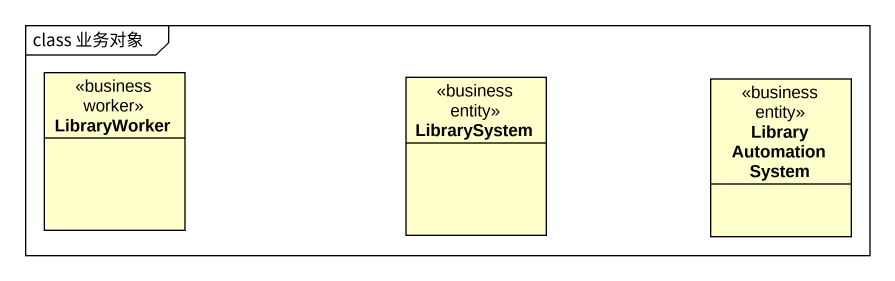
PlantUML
@startuml
mainframe class 业务对象
hide circle
hide empty members
class LibraryWorker <<business worker>>
class LibrarySystem <<business entity>>
class LibraryAutomationSystem <<business entity>>
@enduml
